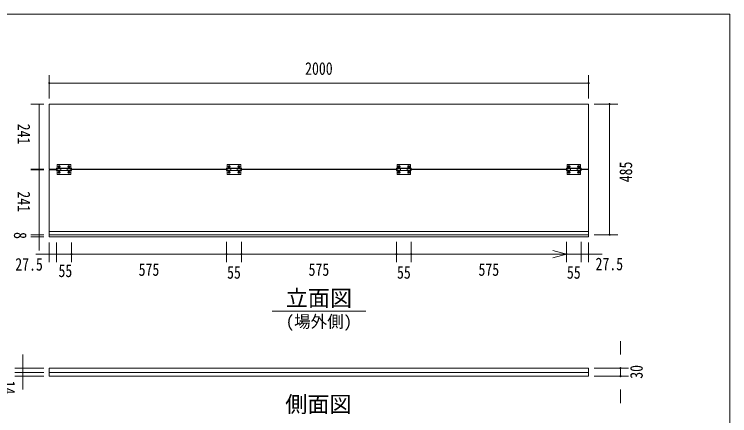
# Model space of a CAD drawing. Units: millimetres, scale not verified. Extents: x -2012 to 2012, y -1388 to 1388.
# Drawn here: x -640 to 2012, y -101 to 1388 of the extents above; entities that cross this region are included whole.
import ezdxf
from ezdxf.enums import TextEntityAlignment as Align

# ---------------------------------------------------------------- set-up
doc = ezdxf.new("R2010")
doc.units = ezdxf.units.MM
doc.header["$LTSCALE"] = 8
doc.header["$PDMODE"] = 32
doc.header["$PDSIZE"] = 4
for name, color, linetype, lineweight in [('0-0_0', 134, 'Continuous', 18), ('0-1__2M_幅広ｺｰﾅｰ', 134, 'Continuous', 18), ('0-5_図面枠', 134, 'Continuous', 18)]:
    doc.layers.add(name, color=color, linetype=linetype, lineweight=lineweight)
doc.styles.add('ＭＳ ゴシック', font='')
doc.styles.get('ＭＳ ゴシック').set_extended_font_data('MS Gothic')

msp = doc.modelspace()

# ---------------------------------------------------------------- linework, layer by layer
at = {"layer": '0-0_0'}
for p, q in [((-510.402, 1074.646), (-510.402, 1162.291)), ((1489.598, 1074.646), (1489.598, 1162.291)), ((1489.598, 1132.291), (-510.402, 1132.291)), ((-460.402, 1132.291), (1439.598, 1132.291)), ((-530.402, 1054.646), (-578.049, 1054.646)), ((-548.049, 813.646), (-548.049, 1054.646)), ((1509.598, 1054.646), (1597.243, 1054.646)), ((1567.243, 569.646), (1567.243, 1054.646)), ((1567.243, 1004.646), (1567.243, 619.646)), ((-530.402, 813.646), (-578.049, 813.646)), ((-530.402, 810.646), (-578.049, 810.646)), ((-548.049, 569.646), (-548.049, 810.646)), ((-548.049, 569.646), (-548.049, 619.646)), ((-530.402, 569.646), (-578.049, 569.646)), ((-530.402, 569.646), (-578.049, 569.646)), ((-530.402, 561.646), (-578.049, 561.646)), ((-548.049, 569.646), (-548.049, 561.646)), ((-548.049, 561.646), (-548.049, 511.646)), ((1509.598, 569.646), (1597.243, 569.646)), ((-510.402, 541.646), (-510.402, 467.923)), ((-482.902, 541.646), (-482.902, 467.923)), ((-482.902, 541.646), (-482.902, 467.923)), ((-427.902, 541.646), (-427.902, 467.931)), ((-427.902, 541.646), (-427.902, 467.923)), ((147.098, 543.037), (147.098, 467.931)), ((147.098, 541.646), (147.098, 467.931)), ((202.098, 543.037), (202.098, 467.931)), ((202.098, 541.646), (202.098, 467.931)), ((777.098, 543.037), (777.098, 467.931)), ((777.098, 541.646), (777.098, 467.931)), ((832.098, 543.037), (832.098, 467.931)), ((832.098, 541.646), (832.098, 467.931)), ((1407.098, 543.037), (1407.098, 467.931)), ((1407.098, 541.646), (1407.098, 467.931)), ((1462.098, 543.045), (1462.098, 467.931)), ((1462.098, 543.037), (1462.098, 467.931)), ((1489.598, 541.646), (1489.598, 467.931)), ((-510.402, 497.923), (-560.402, 497.923)), ((-482.902, 497.923), (-532.902, 497.923)), ((-482.902, 497.923), (-510.402, 497.923)), ((-427.902, 497.923), (-482.902, 497.923)), ((-482.902, 497.923), (-432.902, 497.923)), ((-427.902, 497.931), (147.098, 497.931)), ((-427.902, 497.923), (-377.902, 497.923)), ((97.098, 497.931), (-377.902, 497.931)), ((97.098, 497.931), (47.098, 497.931)), ((202.098, 497.931), (777.098, 497.931)), ((727.098, 497.931), (252.098, 497.931)), ((252.098, 497.931), (302.098, 497.931)), ((727.098, 497.931), (677.098, 497.931)), ((832.098, 497.931), (1407.098, 497.931)), ((882.098, 497.931), (932.098, 497.931)), ((1357.098, 497.931), (882.098, 497.931)), ((1357.098, 497.931), (1307.098, 497.931)), ((1407.098, 497.931), (1357.098, 497.931)), ((1462.098, 497.931), (1407.098, 497.931)), ((1462.098, 497.931), (1412.098, 497.931)), ((1462.098, 497.931), (1512.098, 497.931)), ((1489.598, 497.931), (1462.098, 497.931)), ((1489.598, 497.931), (1539.598, 497.931)), ((1607.243, 125.184), (1607.243, 175.184)), ((-608.049, 75.184), (-608.049, 125.184)), ((-608.049, 59.184), (-608.049, 109.184)), ((-530.402, 75.184), (-638.049, 75.184)), ((-530.402, 59.184), (-638.049, 59.184)), ((-530.402, 59.184), (-638.049, 59.184)), ((-608.049, 59.184), (-608.049, 75.184)), ((-608.049, 59.184), (-608.049, 9.184)), ((-608.049, 45.184), (-608.049, 59.184)), ((1509.598, 75.184), (1637.243, 75.184)), ((-530.402, 45.184), (-638.049, 45.184)), ((-608.049, 45.184), (-608.049, -4.816)), ((1509.598, 45.184), (1637.243, 45.184)), ((1607.243, -4.816), (1607.243, -54.816))]:
    msp.add_line(p, q, dxfattribs=at)
for points in [[(1357.098, 511.329), (1407.098, 497.931), (1357.098, 484.534)], [(202.098, 497.931), (147.098, 497.931), (202.098, 497.931)], [(832.098, 497.931), (777.098, 497.931), (832.098, 497.931)], [(1607.243, 75.184), (1607.243, 45.184), (1607.243, 75.184)]]:
    msp.add_lwpolyline(points, dxfattribs=at)
for p in [(-510.402, 1132.291), (1489.598, 1132.291), (1567.243, 1054.646), (1567.243, 569.646), (-427.902, 497.931), (147.098, 497.931), (202.098, 497.931), (777.098, 497.931), (832.098, 497.931), (1407.098, 497.931), (1607.243, 75.184), (1607.243, 45.184)]:
    msp.add_point(p, dxfattribs=at)
at = {"layer": '0-1__2M_幅広ｺｰﾅｰ', "color": 4, "lineweight": 9}
for p, q in [((-510.402, 1054.646), (-510.402, 813.646)), ((-510.402, 1054.646), (1489.598, 1054.646)), ((1489.598, 812.646), (1489.598, 1054.646)), ((-510.402, 810.646), (-510.402, 561.646)), ((1489.598, 561.646), (1489.598, 811.646)), ((-510.402, 561.646), (1489.598, 561.646)), ((-510.402, 75.184), (1489.598, 75.184)), ((-510.402, 75.184), (-510.402, 45.184)), ((1489.598, 75.184), (1489.598, 45.184)), ((-510.402, 45.184), (1489.598, 45.184))]:
    msp.add_line(p, q, dxfattribs=at)
at = {"layer": '0-1__2M_幅広ｺｰﾅｰ'}
for p, q in [((-480.402, 830.646), (-480.402, 809.146)), ((-480.402, 830.646), (-430.402, 830.646)), ((-430.402, 830.646), (-430.402, 809.146)), ((149.598, 830.646), (149.598, 809.146)), ((149.598, 830.646), (199.598, 830.646)), ((199.598, 830.646), (199.598, 809.146)), ((779.598, 830.646), (779.598, 809.146)), ((779.598, 830.646), (829.598, 830.646)), ((829.598, 830.646), (829.598, 809.146)), ((1409.598, 830.646), (1409.598, 809.146)), ((1409.598, 830.646), (1459.598, 830.646)), ((1459.598, 830.646), (1459.598, 809.146)), ((-510.402, 813.646), (-482.902, 813.646)), ((-482.902, 810.646), (-510.402, 810.646)), ((-482.902, 816.646), (-482.902, 813.646)), ((-427.902, 816.646), (-482.902, 816.646)), ((-482.902, 810.646), (-482.902, 807.646)), ((-427.902, 807.646), (-482.902, 807.646)), ((-430.402, 815.646), (-480.402, 815.646)), ((-467.402, 809.146), (-480.402, 809.146)), ((-430.402, 808.646), (-480.402, 808.646)), ((-480.402, 808.646), (-480.402, 793.646)), ((-467.402, 815.646), (-467.402, 808.646)), ((-443.402, 815.146), (-467.402, 815.146)), ((-443.402, 815.646), (-443.402, 808.646)), ((-430.402, 809.146), (-443.402, 809.146)), ((-430.402, 808.646), (-430.402, 793.646)), ((-427.902, 816.646), (-427.902, 812.646)), ((-427.902, 814.646), (-427.902, 812.646)), ((-427.902, 812.646), (147.098, 812.646)), ((147.098, 811.646), (-427.902, 811.646)), ((-427.902, 811.646), (-427.902, 809.646)), ((-427.902, 811.646), (-427.902, 807.646)), ((147.098, 816.646), (147.098, 812.646)), ((202.098, 816.646), (147.098, 816.646)), ((147.098, 812.646), (147.098, 814.646)), ((147.098, 809.646), (147.098, 811.646)), ((147.098, 811.646), (147.098, 807.646)), ((202.098, 807.646), (147.098, 807.646)), ((199.598, 815.646), (149.598, 815.646)), ((162.598, 809.146), (149.598, 809.146)), ((199.598, 808.646), (149.598, 808.646)), ((149.598, 808.646), (149.598, 793.646)), ((162.598, 815.646), (162.598, 808.646)), ((186.598, 815.146), (162.598, 815.146)), ((186.598, 815.646), (186.598, 808.646)), ((199.598, 809.146), (186.598, 809.146)), ((199.598, 808.646), (199.598, 793.646)), ((202.098, 816.646), (202.098, 812.646)), ((202.098, 814.646), (202.098, 812.646)), ((202.098, 812.646), (777.098, 812.646)), ((777.098, 811.646), (202.098, 811.646)), ((202.098, 811.646), (202.098, 809.646)), ((202.098, 811.646), (202.098, 807.646)), ((777.098, 816.646), (777.098, 812.646)), ((832.098, 816.646), (777.098, 816.646)), ((777.098, 812.646), (777.098, 814.646)), ((777.098, 809.646), (777.098, 811.646)), ((777.098, 811.646), (777.098, 807.646)), ((832.098, 807.646), (777.098, 807.646)), ((829.598, 815.646), (779.598, 815.646)), ((792.598, 809.146), (779.598, 809.146)), ((829.598, 808.646), (779.598, 808.646)), ((779.598, 808.646), (779.598, 793.646)), ((792.598, 815.646), (792.598, 808.646)), ((816.598, 815.146), (792.598, 815.146)), ((816.598, 815.646), (816.598, 808.646)), ((829.598, 809.146), (816.598, 809.146)), ((829.598, 808.646), (829.598, 793.646)), ((832.098, 816.646), (832.098, 812.646)), ((832.098, 814.646), (832.098, 812.646)), ((832.098, 812.646), (1407.098, 812.646)), ((1407.098, 811.646), (832.098, 811.646)), ((832.098, 811.646), (832.098, 809.646)), ((832.098, 811.646), (832.098, 807.646)), ((1407.098, 816.646), (1407.098, 812.646)), ((1462.098, 816.646), (1407.098, 816.646)), ((1407.098, 812.646), (1407.098, 814.646)), ((1407.098, 809.646), (1407.098, 811.646)), ((1407.098, 811.646), (1407.098, 807.646)), ((1462.098, 807.646), (1407.098, 807.646)), ((1459.598, 815.646), (1409.598, 815.646)), ((1422.598, 809.146), (1409.598, 809.146)), ((1459.598, 808.646), (1409.598, 808.646)), ((1409.598, 808.646), (1409.598, 793.646)), ((1422.598, 815.646), (1422.598, 808.646)), ((1446.598, 815.146), (1422.598, 815.146)), ((1446.598, 815.646), (1446.598, 808.646)), ((1459.598, 809.146), (1446.598, 809.146)), ((1459.598, 808.646), (1459.598, 793.646)), ((1462.098, 816.646), (1462.098, 812.646)), ((1462.098, 814.646), (1462.098, 812.646)), ((1462.098, 812.646), (1489.598, 812.646)), ((1489.598, 811.646), (1462.098, 811.646)), ((1462.098, 811.646), (1462.098, 809.646)), ((1462.098, 811.646), (1462.098, 807.646)), ((-430.402, 793.646), (-480.402, 793.646)), ((199.598, 793.646), (149.598, 793.646)), ((829.598, 793.646), (779.598, 793.646)), ((1459.598, 793.646), (1409.598, 793.646)), ((-510.402, 581.646), (1489.598, 581.646)), ((-510.402, 569.646), (1489.598, 569.646)), ((-510.402, 59.184), (1489.598, 59.184))]:
    msp.add_line(p, q, dxfattribs=at)
for centre, radius in [((-473.402, 822.646), 4), ((-473.402, 822.646), 2.25), ((-437.402, 822.646), 4), ((-437.402, 822.646), 2.25), ((156.598, 822.646), 4), ((156.598, 822.646), 2.25), ((192.598, 822.646), 4), ((192.598, 822.646), 2.25), ((786.598, 822.646), 4), ((786.598, 822.646), 2.25), ((822.598, 822.646), 4), ((822.598, 822.646), 2.25), ((1416.598, 822.646), 4), ((1416.598, 822.646), 2.25), ((1452.598, 822.646), 4), ((1452.598, 822.646), 2.25), ((-473.402, 801.646), 4), ((-473.402, 801.646), 2.25), ((-437.402, 801.646), 4), ((-437.402, 801.646), 2.25), ((156.598, 801.646), 4), ((156.598, 801.646), 2.25), ((192.598, 801.646), 4), ((192.598, 801.646), 2.25), ((786.598, 801.646), 4), ((786.598, 801.646), 2.25), ((822.598, 801.646), 4), ((822.598, 801.646), 2.25), ((1416.598, 801.646), 4), ((1416.598, 801.646), 2.25), ((1452.598, 801.646), 4), ((1452.598, 801.646), 2.25)]:
    msp.add_circle(centre, radius, dxfattribs=at)
at = {"layer": '0-5_図面枠'}
for p, q in [((2012.5, -1237.5), (2012.5, 1387.5)), ((315.867, 286.716), (663.328, 286.716))]:
    msp.add_line(p, q, dxfattribs=at)
msp.add_lwpolyline([(-2012.5, -1387.5), (2012.5, -1387.5), (2012.5, 1387.5), (-2012.5, 1387.5)], close=True, dxfattribs=at)

# ---------------------------------------------------------------- texts
at = {"layer": '0-0_0', "color": 2, "style": 'ＭＳ ゴシック', "width": 0.8}
for s, p in [('2000', (438.398, 1148.891)), ('27.5', (-636.216, 422.565)), ('27.5', (1515.142, 423.988)), ('55', (-476.002, 398.682)), ('575', (-178.802, 403.38)), ('55', (148.998, 392.65)), ('575', (451.198, 403.38)), ('55', (778.998, 392.65)), ('575', (1081.198, 403.38)), ('55', (1408.998, 392.65))]:
    msp.add_text(s, height=46.92, dxfattribs=at).set_placement(p, align=Align.BOTTOM_LEFT)
for s, rotation, p in [('241', 270, (-641.726, 981.661)), ('485', 90, (1664.826, 764.45)), ('241', 270, (-641.726, 730.661)), ('8', 270, (-655.122, 579.758)), ('30', 90, (1704.086, 35.584)), ('14', 270, (-697.639, 28.6))]:
    msp.add_text(s, height=46.92, rotation=rotation, dxfattribs=at).set_placement(p, align=Align.BOTTOM_LEFT)
at = {"layer": '0-5_図面枠', "style": 'ＭＳ ゴシック'}
for s, height, p in [('立面図', 60.06, (366.718, 286.774)), ('(場外側)', 45.04, (366.718, 211.855)), ('側面図', 60.06, (364.721, -107.086))]:
    msp.add_text(s, height=height, dxfattribs=at).set_placement(p, align=Align.BOTTOM_LEFT)

doc.saveas('drawing.dxf')
